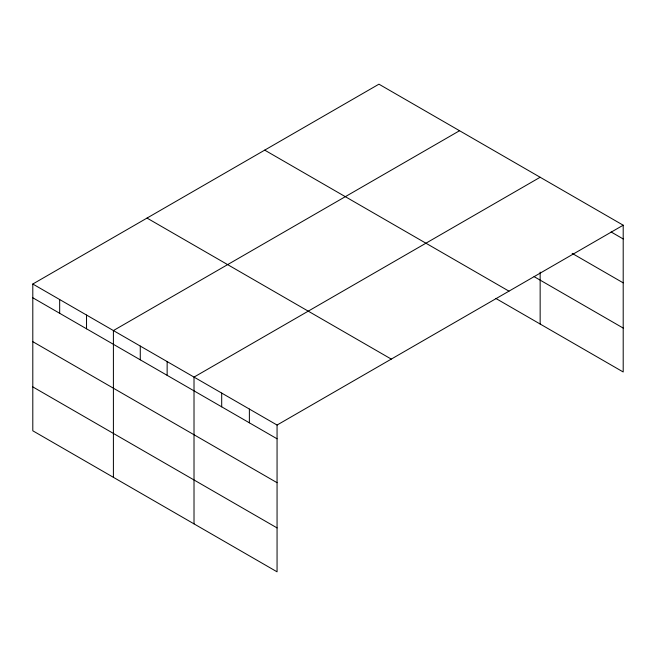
<?xml version="1.0" encoding="UTF-8"?>
<svg xmlns="http://www.w3.org/2000/svg" width="656" height="656" viewBox="0 0 656 656"><rect width="100%" height="100%" fill="white"/><g stroke="black" fill="none" stroke-linecap="round" stroke-linejoin="round"><path stroke-width="0.98" d="M495.944 298.505L623.2 371.977L623.2 225.205L378.938 84.181L32.8 284.023L32.8 430.795L277.062 571.819L277.062 425.047L32.8 284.023M459.544 130.724L113.406 330.567L113.406 477.33M540.15 177.259L194.012 377.102L194.012 523.865M277.062 425.047L623.2 225.205M611.089 231.962L623.2 238.956M572.163 253.38L623.2 282.851M534.082 276.627L623.2 328.074M264.712 150.134L508.974 291.157M147.026 218.079L391.288 359.103M32.8 297.775L277.062 438.798M32.8 341.669L277.062 482.693M32.8 386.892L277.062 527.916M540.15 272.092L540.15 324.023M249.378 409.065L249.378 422.817M221.695 393.083L221.695 406.835M167.141 361.587L167.141 375.339M140.277 346.073L140.277 359.824M86.535 315.052L86.535 328.795M59.671 299.538L59.671 313.289"/></g></svg>
